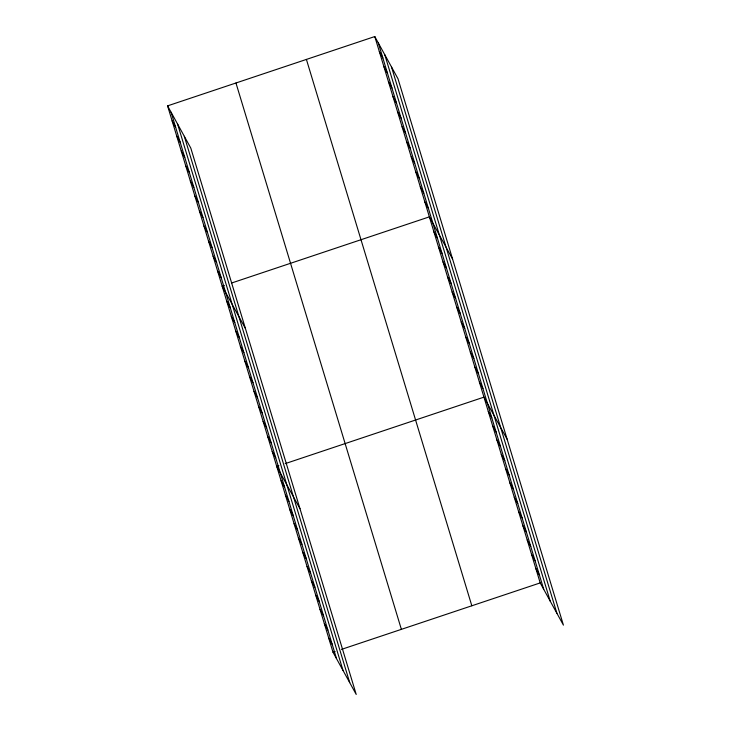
<?xml version="1.0" encoding="UTF-8"?>
<svg xmlns="http://www.w3.org/2000/svg" width="731" height="731" viewBox="0 0 731 731"><rect width="100%" height="100%" fill="white"/><g stroke="black" fill="none" stroke-linecap="round" stroke-linejoin="round"><path stroke-width="1.1" d="M167.582 105.867L190.8 148.091L356.216 694.45L332.998 652.226L167.582 105.867L374.784 36.55L398.002 78.774L563.418 625.133L540.2 582.909L374.784 36.55M224.28 285.465L222.169 286.168L245.388 328.393M231.636 282.998L429.371 216.851L452.59 259.076M278.867 465.757L276.757 466.46L299.975 508.694M285.172 463.646L483.959 397.143L507.177 439.368M332.998 652.226L335.109 651.522M341.414 649.411L540.2 582.909M379.334 51.572L382.852 57.968M383.885 66.603L387.403 72.999M388.435 81.625L391.953 88.022M392.976 96.647L396.494 103.044M397.527 111.669L401.045 118.075M402.077 126.701L405.595 133.097M406.628 141.723L410.146 148.119M411.178 156.745L414.696 163.15M415.729 171.776L419.238 178.172M420.27 186.798L423.788 193.194M424.821 201.82L428.339 208.216M433.922 231.873L437.44 238.269M438.472 246.895L441.99 253.291M443.023 261.917L446.531 268.323M447.564 276.948L451.082 283.345M452.114 291.971L455.632 298.367M456.665 306.993L460.183 313.398M461.215 322.024L464.733 328.42M465.766 337.046L469.284 343.442M470.316 352.068L473.825 358.464M474.858 367.099L478.376 373.495M479.408 382.121L482.926 388.517M488.281 411.434L491.799 417.83M492.612 425.725L496.13 432.122M496.934 440.016L500.452 446.413M501.265 454.298L504.783 460.704M505.587 468.589L509.105 474.986M509.918 482.88L513.436 489.277M514.24 497.171L517.758 503.568M518.571 511.462L522.089 517.859M522.893 525.744L526.411 532.15M527.225 540.035L530.743 546.432M531.547 554.326L535.065 560.723M535.878 568.617L539.387 575.014M172.132 120.889L175.65 127.285M176.683 135.92L180.201 142.317M181.233 150.942L184.751 157.339M185.784 165.964L189.302 172.361M190.334 180.996L193.843 187.392M194.875 196.018L198.393 202.414M199.426 211.04L202.944 217.436M203.976 226.062L207.494 232.467M208.527 241.093L212.045 247.489M213.077 256.115L216.595 262.511M217.628 271.137L221.137 277.533M226.72 301.19L230.238 307.587M231.27 316.212L234.788 322.609M235.821 331.234L239.339 337.64M240.371 346.266L243.889 352.662M244.922 361.288L248.43 367.684M249.463 376.31L252.981 382.715M254.013 391.341L257.531 397.737M258.564 406.363L262.082 412.759M263.114 421.385L266.632 427.781M267.665 436.416L271.183 442.812M272.206 451.438L275.724 457.834M281.088 480.751L284.606 487.148M285.41 495.042L288.928 501.439M289.741 509.333L293.259 515.73M294.063 523.615L297.581 530.021M298.394 537.906L301.912 544.303M302.716 552.197L306.234 558.594M307.047 566.488L310.556 572.885M311.369 580.779L314.887 587.176M315.691 595.061L319.209 601.467M320.023 609.352L323.541 615.749M324.345 623.644L327.863 630.04M328.676 637.935L332.194 644.331M391.496 66.95L556.912 613.309M384.798 54.77L550.215 601.129M378.302 42.946L543.718 589.305M306.408 59.421L471.824 605.78M235.958 82.996L401.374 629.345M184.303 136.268L349.72 682.626M177.606 124.087L343.022 670.446M171.1 112.263L336.516 658.622"/></g></svg>
